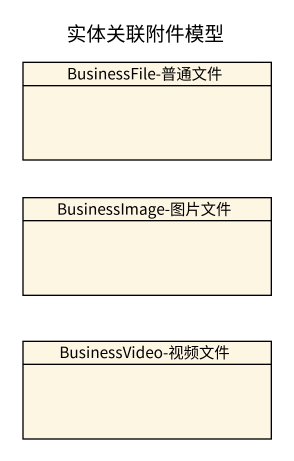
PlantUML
@startuml
title 实体关联附件模型
hide circle
hide empty members
class "BusinessFile-普通文件" as BusinessFile_普通文件
class "BusinessImage-图片文件" as BusinessImage_图片文件
class "BusinessVideo-视频文件" as BusinessVideo_视频文件
@enduml
